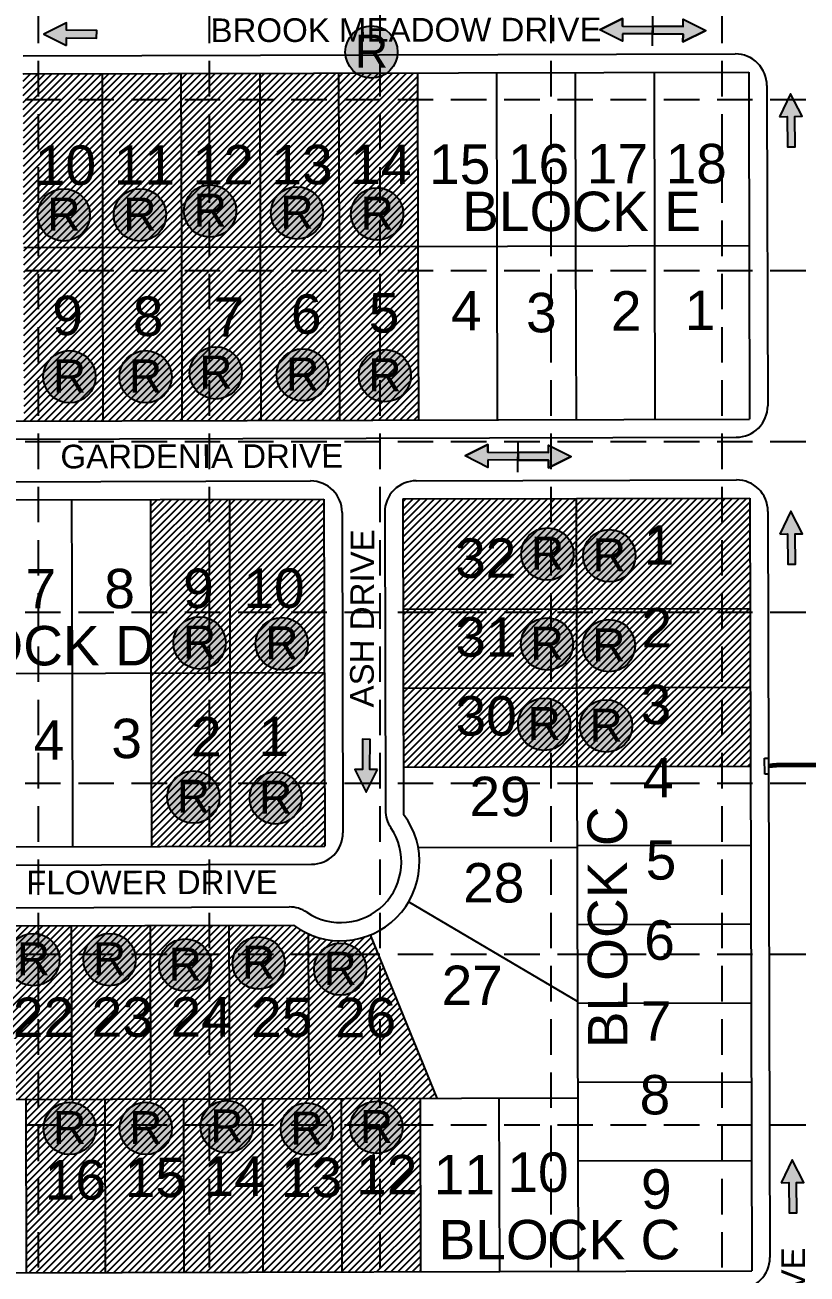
# Model space of a CAD drawing. Header units: feet. Extents: x 5163 to 12107, y -224 to 4120.
# Drawn here: x 7977 to 8473, y 1854 to 2646 of the extents above; entities that cross this region are included whole.
import ezdxf
from ezdxf.enums import TextEntityAlignment as Align

# ---------------------------------------------------------------- set-up
doc = ezdxf.new("R2010")
doc.units = ezdxf.units.FT
doc.linetypes.add('HIDDEN', pattern=[0.375, 0.25, -0.125])
for name, color, linetype in [('2003004C-A$0$2-LOT', 15, 'Continuous'), ('2003004C-A$0$2-LOTNO', 15, 'Continuous'), ('2003004C-A$0$2-PVMT', 15, 'Continuous'), ('2003004C-A$0$2-ROW', 15, 'Continuous'), ('2003004C-A$0$2-SD', 15, 'Continuous'), ('2003004C-A$0$2-ST_NM', 15, 'Continuous'), ('ARROWS', 7, 'Continuous'), ('BASE', 7, 'Continuous'), ('grid', 254, 'Continuous'), ('ryland lots', 7, 'Continuous'), ('SODDED LOTS', 2, 'Continuous')]:
    doc.layers.add(name, color=color, linetype=linetype)
doc.styles.add('ryland', font='ARIAL.TTF', dxfattribs={"height": 25})
doc.styles.get("Standard").update_dxf_attribs({"font": 'ARIAL.TTF'})

# ---------------------------------------------------------------- blocks, each defined once
blk = doc.blocks.new('arrow')
blk.add_lwpolyline([(-67, -25.4), (-59.3, -25.4), (-59.6, -56.1), (-51.9, -56.2), (-51.6, -25.5), (-44, -25.5), (-55.3, -2.4), (-67, -25.4)], close=True)
at = {"color": 254}
for points in [[(-44, -25.5), (-67, -25.4), (-55.3, -2.4), (-67, -25.4)], [(-59.6, -56.1), (-51.9, -56.2), (-59.3, -25.4), (-51.6, -25.5)]]:
    blk.add_solid(points, dxfattribs=at)
blk = doc.blocks.new('2arrows')
at = {"color": 254}
for p, q in [((25.6, 3), (0, 0)), ((17.7, -18.7), (0, 0)), ((23, -4.3), (25.6, 3)), ((20.3, -11.5), (17.7, -18.7)), ((49.2, -22), (20.3, -11.5)), ((23, -4.3), (51.8, -14.8)), ((51.8, -14.8), (49.2, -22)), ((51.8, -14.8), (49.2, -22)), ((49.2, -22), (78.1, -32.5)), ((80.7, -25.2), (51.8, -14.8)), ((80.7, -25.2), (83.3, -18)), ((83.3, -18), (101.1, -36.7)), ((78.1, -32.5), (75.5, -39.7)), ((75.5, -39.7), (101.1, -36.7))]:
    blk.add_line(p, q, dxfattribs=at)
at = {"color": 7}
blk.add_line((45, -33.4), (55.8, -3.7), dxfattribs=at)
blk.add_lwpolyline([(20.3, -11.5), (17.7, -18.7), (0, 0), (25.6, 3), (23, -4.3), (80.7, -25.2), (83.3, -18), (101.1, -36.7), (75.5, -39.7), (78.1, -32.5), (20.3, -11.5)], close=True)
at = {"color": 254}
for points in [[(25.6, 3), (17.7, -18.7), (0, 0), (17.7, -18.7)], [(49.2, -22), (51.8, -14.8), (20.3, -11.5), (23, -4.3)], [(49.2, -22), (51.8, -14.8), (78.1, -32.5), (80.7, -25.2)], [(83.3, -18), (75.5, -39.7), (101.1, -36.7), (75.5, -39.7)]]:
    blk.add_solid(points, dxfattribs=at)
blk = doc.blocks.new('RYLAND')
h = blk.add_hatch(color=81)
h.paths.add_polyline_path([(1.164, -1.048, 1), (-1.408, -1.048, 1)])
h.paths.add_polyline_path([(-1.348, -2.228), (1.104, -2.228), (1.104, 0.21), (-1.348, 0.21)], flags=25)
at = {"color": 5}
blk.add_circle((-0.122, -1.048), 1.286, dxfattribs=at)
at = {"layer": 'BASE', "color": 5, "style": 'ryland'}
blk.add_text('R', height=1.625, dxfattribs=at).set_placement((-0.122, -1.821), align=Align.CENTER)

msp = doc.modelspace()

# ---------------------------------------------------------------- hatches: boundary and pattern name
at = {"layer": 'SODDED LOTS', "linetype": 'Continuous', "ltscale": 20}
h = msp.add_hatch(dxfattribs=at)
h.set_pattern_fill('ANSI31', color=256, style=0)
h.paths.add_polyline_path([(8225.85, 2505.17), (8175.85, 2505.04), (8176.13, 2395.04), (8226.13, 2395.17)])
h.paths.add_polyline_path([(8126.13, 2394.91), (8176.13, 2395.04), (8175.85, 2505.04), (8125.85, 2504.91)])
h.paths.add_polyline_path([(8125.85, 2504.91), (8075.85, 2504.79), (8076.13, 2394.79), (8126.13, 2394.91)])
h.paths.add_polyline_path([(8075.85, 2504.79), (8025.85, 2504.66), (8026.13, 2394.66), (8076.13, 2394.79)])
h.paths.add_polyline_path([(8025.85, 2504.66), (7975.85, 2504.53), (7976.13, 2394.53), (8026.13, 2394.66)])
h.paths.add_polyline_path([(7975.85, 2504.53), (8025.85, 2504.66), (8025.57, 2614.66), (7975.57, 2614.53)])
h.paths.add_polyline_path([(8075.57, 2614.79), (8025.57, 2614.66), (8025.85, 2504.66), (8075.85, 2504.79)])
h.paths.add_polyline_path([(8075.85, 2504.79), (8125.85, 2504.91), (8125.57, 2614.91), (8075.57, 2614.79)])
h.paths.add_polyline_path([(8175.57, 2615.04), (8125.57, 2614.91), (8125.85, 2504.91), (8175.85, 2505.04)])
h.paths.add_polyline_path([(8175.85, 2505.04), (8225.85, 2505.17), (8225.57, 2615.17), (8175.57, 2615.04)])
h.paths.add_polyline_path([(8188.35, 2443.91), (8220.31, 2443.91), (8220.31, 2481.54), (8188.35, 2481.54)], flags=24)
h.paths.add_polyline_path([(8138.95, 2442.99), (8171.14, 2442.99), (8171.14, 2481.28), (8138.95, 2481.28)], flags=24)
h.paths.add_polyline_path([(8090.08, 2441.79), (8121.84, 2441.79), (8121.84, 2478.81), (8090.08, 2478.81)], flags=24)
h.paths.add_polyline_path([(8038.68, 2441.59), (8070.87, 2441.59), (8070.87, 2479.88), (8038.68, 2479.88)], flags=24)
h.paths.add_polyline_path([(7987.58, 2442.12), (8019.77, 2442.12), (8019.77, 2480.41), (7987.58, 2480.41)], flags=24)
h.paths.add_polyline_path([(7976.53, 2537.38), (8028.14, 2537.38), (8028.14, 2575.68), (7976.53, 2575.68)], flags=9)
h.paths.add_polyline_path([(8026.64, 2538.04), (8078.04, 2538.04), (8078.04, 2575.7), (8026.64, 2575.7)], flags=9)
h.paths.add_polyline_path([(8076.64, 2538.17), (8128.04, 2538.17), (8128.04, 2575.82), (8076.64, 2575.82)], flags=9)
h.paths.add_polyline_path([(8247.42, 2508), (8411.75, 2508), (8411.75, 2546.81), (8247.42, 2546.81)], flags=9)
h.paths.add_polyline_path([(8126.53, 2537.74), (8178.15, 2537.74), (8178.15, 2576.06), (8126.53, 2576.06)], flags=9)
h.paths.add_polyline_path([(8176.64, 2538.42), (8228.04, 2538.42), (8228.04, 2576.08), (8176.64, 2576.08)], flags=9)
h = msp.add_hatch(dxfattribs=at)
h.set_pattern_fill('ANSI31', color=256, style=0)
h.paths.add_polyline_path([(8106.26, 2344.86), (8056.26, 2344.74), (8056.53, 2234.74), (8106.53, 2234.86)])
h.paths.add_polyline_path([(8166.26, 2345.01), (8106.26, 2344.86), (8106.53, 2234.86), (8166.53, 2235.01)])
h.paths.add_polyline_path([(8166.53, 2235.01), (8106.53, 2234.86), (8106.81, 2124.86), (8166.81, 2125.01)])
h.paths.add_polyline_path([(8106.53, 2234.86), (8056.53, 2234.74), (8056.81, 2124.74), (8106.81, 2124.86)])
h.paths.add_polyline_path([(7975.03, 2244.48), (8108.04, 2244.48), (8108.04, 2275.53), (7975.03, 2275.53)], flags=9)
h.paths.add_polyline_path([(8073.82, 2270.49), (8099.57, 2270.49), (8099.57, 2301.12), (8073.82, 2301.12)], flags=24)
h.paths.add_polyline_path([(8113.92, 2270.61), (8155.2, 2270.61), (8155.2, 2301.25), (8113.92, 2301.25)], flags=24)
h.paths.add_polyline_path([(8121.69, 2177.08), (8147.27, 2177.08), (8147.27, 2207.2), (8121.69, 2207.2)], flags=24)
h.paths.add_polyline_path([(8078.86, 2176.84), (8104.44, 2176.84), (8104.44, 2206.97), (8078.86, 2206.97)], flags=24)
h = msp.add_hatch(dxfattribs=at)
h.set_pattern_fill('ANSI31', color=256, style=0)
h.paths.add_polyline_path([(8436.26, 2345.7), (8326.26, 2345.42), (8326.43, 2275.42), (8436.43, 2275.7)])
h.paths.add_polyline_path([(8436.43, 2275.7), (8326.43, 2275.42), (8326.56, 2225.42), (8436.56, 2225.7)])
h.paths.add_polyline_path([(8436.56, 2225.7), (8326.56, 2225.42), (8326.69, 2175.42), (8436.69, 2175.7)])
h.paths.add_polyline_path([(8326.26, 2345.42), (8216.26, 2345.14), (8216.43, 2275.14), (8326.43, 2275.42)])
h.paths.add_polyline_path([(8326.43, 2275.42), (8216.43, 2275.14), (8216.56, 2225.14), (8326.56, 2225.42)])
h.paths.add_polyline_path([(8326.56, 2225.42), (8216.56, 2225.14), (8216.69, 2175.14), (8326.69, 2175.42)])
h.paths.add_polyline_path([(8365.91, 2298.36), (8391.49, 2298.36), (8391.49, 2328.49), (8365.91, 2328.49)], flags=24)
h.paths.add_polyline_path([(8364.51, 2245.94), (8390.09, 2245.94), (8390.09, 2276.06), (8364.51, 2276.06)], flags=9)
h.paths.add_polyline_path([(8365.39, 2150.98), (8390.93, 2150.98), (8390.93, 2180.98), (8365.39, 2180.98)], flags=9)
h.paths.add_polyline_path([(8363.84, 2196.82), (8389.6, 2196.82), (8389.6, 2227.47), (8363.84, 2227.47)], flags=9)
h.paths.add_polyline_path([(8248.17, 2289.64), (8289.47, 2289.64), (8289.47, 2320.29), (8248.17, 2320.29)], flags=24)
h.paths.add_polyline_path([(8316.2, 2144.24), (8315.86, 2277.25), (8284.82, 2277.17), (8285.16, 2144.16)], flags=9)
h.paths.add_polyline_path([(8248.3, 2239.64), (8289.59, 2239.64), (8289.59, 2270.29), (8248.3, 2270.29)], flags=24)
h.paths.add_polyline_path([(8248.43, 2189.64), (8289.72, 2189.64), (8289.72, 2220.29), (8248.43, 2220.29)], flags=24)
h = msp.add_hatch(dxfattribs=at)
h.set_pattern_fill('ANSI31', color=256, style=0)
h.paths.add_polyline_path([(8177.5, 1855.04), (8227.5, 1855.17), (8227.22, 1965.17), (8177.22, 1965.04)])
h.paths.add_polyline_path([(8127.5, 1854.91), (8177.5, 1855.04), (8177.22, 1965.04), (8127.22, 1964.91)])
h.paths.add_polyline_path([(8077.5, 1854.79), (8127.5, 1854.91), (8127.22, 1964.91), (8077.22, 1964.79)])
h.paths.add_polyline_path([(8027.5, 1854.66), (8077.5, 1854.79), (8077.22, 1964.79), (8027.22, 1964.66)])
h.paths.add_polyline_path([(8027.22, 1964.66), (7977.22, 1964.53), (7977.5, 1854.53), (8027.5, 1854.66)])
h.paths.add_polyline_path([(7956.5, 1964.48), (8006.5, 1964.61), (8006.22, 2074.61), (7956.22, 2074.48)])
h.paths.add_polyline_path([(8006.5, 1964.61), (8056.5, 1964.73), (8056.22, 2074.73), (8006.22, 2074.61)])
h.paths.add_polyline_path([(8056.5, 1964.73), (8106.5, 1964.86), (8106.22, 2074.86), (8056.22, 2074.73)])
h.paths.add_polyline_path([(8106.5, 1964.86), (8156.77, 1964.99), (8156.5, 2069.36, -0.055588), (8146.94, 2074.96), (8106.22, 2074.86)])
h.paths.add_polyline_path([(8156.77, 1964.99), (8238.05, 1965.19), (8195.75, 2068.75, -0.204441), (8156.5, 2069.36)])
h.paths.add_polyline_path([(8180.39, 1898.01), (8231.79, 1898.01), (8231.79, 1935.66), (8180.39, 1935.66)], flags=9)
h.paths.add_polyline_path([(8132.56, 1895.69), (8184.18, 1895.69), (8184.18, 1934.01), (8132.56, 1934.01)], flags=9)
h.paths.add_polyline_path([(8083.52, 1897.01), (8134.92, 1897.01), (8134.92, 1934.66), (8083.52, 1934.66)], flags=9)
h.paths.add_polyline_path([(8033.49, 1895.71), (8085.1, 1895.71), (8085.1, 1934), (8033.49, 1934)], flags=9)
h.paths.add_polyline_path([(7982.8, 1894.17), (8034.42, 1894.17), (8034.42, 1932.47), (7982.8, 1932.47)], flags=9)
h.paths.add_polyline_path([(7962.68, 1997.76), (8014.08, 1997.76), (8014.08, 2035.41), (7962.68, 2035.41)], flags=9)
h.paths.add_polyline_path([(8232.44, 1856.19), (8398.7, 1856.19), (8398.7, 1895), (8232.44, 1895)], flags=9)
h.paths.add_polyline_path([(8012.57, 1997.33), (8064.19, 1997.33), (8064.19, 2035.65), (8012.57, 2035.65)], flags=9)
h.paths.add_polyline_path([(8062.68, 1998.01), (8114.08, 1998.01), (8114.08, 2035.66), (8062.68, 2035.66)], flags=9)
h.paths.add_polyline_path([(8113.68, 1997.2), (8165.3, 1997.2), (8165.3, 2035.49), (8113.68, 2035.49)], flags=9)
h.paths.add_polyline_path([(8166.81, 1997.04), (8218.42, 1997.04), (8218.42, 2035.33), (8166.81, 2035.33)], flags=24)

# ---------------------------------------------------------------- linework, layer by layer
at = {"layer": '2003004C-A$0$2-LOT', "color": 7, "linetype": 'Continuous'}
for p, q in [((8025.57, 2614.66), (8025.85, 2504.66)), ((8075.57, 2614.79), (8075.85, 2504.79)), ((8125.57, 2614.91), (8125.85, 2504.91)), ((8175.57, 2615.04), (8175.85, 2505.04)), ((8225.57, 2615.17), (8225.85, 2505.17)), ((8275.57, 2615.29), (8275.85, 2505.29)), ((8325.57, 2615.42), (8325.85, 2505.42)), ((8375.57, 2615.54), (8376.13, 2395.55)), ((7975.85, 2504.53), (8435.85, 2505.7)), ((8025.85, 2504.66), (8026.13, 2394.66)), ((8075.85, 2504.79), (8076.13, 2394.79)), ((8125.85, 2504.91), (8126.13, 2394.91)), ((8175.85, 2505.04), (8176.13, 2395.04)), ((8225.85, 2505.17), (8226.13, 2395.17)), ((8275.85, 2505.29), (8276.13, 2395.29)), ((8325.85, 2505.42), (8326.13, 2395.42)), ((8006.26, 2344.61), (8006.54, 2234.61)), ((8056.26, 2344.74), (8056.53, 2234.74)), ((8106.26, 2344.86), (8106.81, 2124.86)), ((8326.26, 2345.42), (8327.5, 1855.42)), ((8216.43, 2275.14), (8436.43, 2275.7)), ((7906.54, 2234.36), (8166.53, 2235.01)), ((8006.54, 2234.61), (8006.81, 2124.61)), ((8056.53, 2234.74), (8056.81, 2124.74)), ((8216.56, 2225.14), (8326.56, 2225.42)), ((8326.56, 2225.42), (8436.56, 2225.7)), ((8216.69, 2175.14), (8326.69, 2175.42)), ((8326.69, 2175.42), (8436.69, 2175.7)), ((8226.02, 2124.06), (8326.82, 2124.32)), ((8326.81, 2125.42), (8436.81, 2125.7)), ((8327.06, 2026.44), (8219.91, 2089.64)), ((8006.5, 1964.61), (8006.22, 2074.61)), ((8056.5, 1964.73), (8056.22, 2074.73)), ((8106.5, 1964.86), (8106.22, 2074.86)), ((8326.94, 2075.42), (8436.94, 2075.7)), ((8156.77, 1964.99), (8156.5, 2069.36)), ((8238.05, 1965.19), (8195.75, 2068.75)), ((8327.07, 2025.42), (8437.07, 2025.7)), ((8327.19, 1975.42), (8437.19, 1975.7)), ((7827.22, 1964.15), (8327.22, 1965.42)), ((7977.22, 1964.53), (7977.5, 1854.53)), ((8027.22, 1964.66), (8027.5, 1854.66)), ((8077.22, 1964.79), (8077.5, 1854.79)), ((8127.22, 1964.91), (8127.5, 1854.91)), ((8177.22, 1965.04), (8177.5, 1855.04)), ((8227.22, 1965.17), (8227.5, 1855.17)), ((8277.22, 1965.29), (8277.5, 1855.29)), ((8327.32, 1925.42), (8437.32, 1925.7))]:
    msp.add_line(p, q, dxfattribs=at)
at = {"layer": '2003004C-A$0$2-PVMT', "color": 7, "linetype": 'Continuous'}
for p, q in [((7975.54, 2626.03), (8427.06, 2627.18)), ((8447.11, 2598.97), (8447.61, 2404.23)), ((7906.16, 2382.86), (8427.66, 2384.18)), ((7906.23, 2355.86), (8157.73, 2356.49)), ((8224.73, 2356.66), (8427.73, 2357.18)), ((8177.78, 2336.54), (8178.29, 2133.54)), ((8204.78, 2336.61), (8205.26, 2147.82)), ((8447.78, 2337.23), (8448.97, 1864.23)), ((7856.13, 2112.73), (8158.34, 2113.49)), ((7856.2, 2085.73), (8144.2, 2086.46))]:
    msp.add_line(p, q, dxfattribs=at)
for centre, radius, start, end in [((8427.11, 2607.18), 20, 359.88242, 90.1451), ((10228.11, 2603.48), 1781, 179.88242, 180.1451), ((8427.61, 2404.18), 20, 270.1451, 0.1451), ((8157.78, 2336.49), 20, 0.1451, 90.1451), ((8224.78, 2336.66), 20, 90.1451, 180.1451), ((8427.78, 2337.18), 20, 0.1451, 90.1451), ((8225.26, 2147.87), 20, 180.1451, 214.14282), ((8176.84, 2115.04), 38.5, 236.14738, 34.14282), ((8158.29, 2133.49), 20, 270.1451, 0.1451), ((8144.25, 2066.46), 20, 56.14738, 90.1451), ((8428.97, 1864.18), 20, 270.1451, 0.1451)]:
    msp.add_arc(centre, radius, start, end, dxfattribs=at)
at = {"layer": '2003004C-A$0$2-ROW', "color": 7, "linetype": 'Continuous'}
for p, q in [((7975.57, 2614.53), (8435.57, 2615.7)), ((8435.61, 2598.94), (8436.13, 2395.7)), ((7906.13, 2394.36), (8436.13, 2395.7)), ((7906.26, 2344.36), (8166.26, 2345.01)), ((8166.26, 2345.01), (8166.81, 2125.01)), ((8216.26, 2345.14), (8436.26, 2345.7)), ((8216.26, 2345.14), (8216.76, 2145.14)), ((8436.26, 2345.7), (8437.5, 1855.7)), ((7856.1, 2124.23), (8166.81, 2125.01)), ((7856.22, 2074.23), (8146.94, 2074.96)), ((7817.5, 1854.13), (8437.5, 1855.7))]:
    msp.add_line(p, q, dxfattribs=at)
for centre, radius, start, end in [((10228.11, 2603.48), 1792.5, 179.60947, 180.1451), ((8176.84, 2115.04), 50, 233.2752, 37.015)]:
    msp.add_arc(centre, radius, start, end, dxfattribs=at)
at = {"layer": '2003004C-A$0$2-SD', "color": 5, "linetype": 'Continuous'}
for p, q in [((8445.67, 2180.72), (8448.17, 2180.73)), ((8445.7, 2170.72), (8445.67, 2180.72)), ((8448.17, 2180.73), (8448.2, 2170.73)), ((8588.08, 2177.59), (8458.24, 2177.26)), ((8448.2, 2170.73), (8445.7, 2170.72)), ((8651.68, 2176.88), (8458.25, 2176.39)), ((8588.08, 2175.84), (8458.25, 2175.51))]:
    msp.add_line(p, q, dxfattribs=at)
for radius, end in [(80.88, 97.29143), (80, 97.37001), (79.12, 97.45034)]:
    msp.add_arc((8458.45, 2096.39), radius, 90.1451, end, dxfattribs=at)
at = {"layer": 'grid', "color": 252, "linetype": 'HIDDEN', "ltscale": 90}
for p, q in [((7985.12, 4006.57), (7985.12, 214.43)), ((8093.45, 4006.57), (8093.45, 214.43)), ((8201.78, 4006.57), (8201.78, 214.43)), ((8310.12, 4006.57), (8310.12, 214.43)), ((8418.45, 4006.57), (8418.45, 214.43)), ((5276.78, 2598.24), (11993.45, 2598.24)), ((5276.78, 2489.91), (11993.45, 2489.91)), ((5276.78, 2381.57), (11993.45, 2381.57)), ((5276.78, 2273.24), (11993.45, 2273.24)), ((5276.78, 2164.91), (11993.45, 2164.91)), ((5276.78, 2056.57), (11993.45, 2056.57)), ((5276.78, 1948.24), (11993.45, 1948.24))]:
    msp.add_line(p, q, dxfattribs=at)

# ---------------------------------------------------------------- block references
at = {"layer": 'ARROWS', "linetype": 'Continuous', "zscale": 0.625}
for name, p, xscale, yscale, rotation in [('2arrows', (8341.13, 2642.5), 0.6249999999951581, 0.6249999999986358, 19.57296977187357), ('arrow', (7986.95, 2674.39), 0.6249999999980425, 0.6249999999995453, 90.15997293020716), ('arrow', (8496.62, 2604.22), 0.624999999996882, 0.625, 1.269334490979487), ('2arrows', (8255.79, 2372.41), 0.6249999999951581, 0.6249999999986358, 19.57296977187357), ('arrow', (8496.87, 2339.62), 0.624999999996882, 0.625, 1.269334490979487), ('arrow', (8158.4, 2157.55), 0.624999999998952, 0.625, 180.1599729302069), ('arrow', (8497.71, 1928.39), 0.624999999996882, 0.625, 1.269334490979487)]:
    msp.add_blockref(name, p, dxfattribs=dict(at, xscale=xscale, yscale=yscale, rotation=rotation))
at = {"layer": 'ryland lots', "color": 7, "xscale": 12.89581535786783, "yscale": 12.89581535787056, "zscale": 12.89581535787147}
for p in [(8197.95, 2641.93), (8002.87, 2538.68), (8051.12, 2538.68), (8095.66, 2541.16), (8150.72, 2539.92), (8201.54, 2539.3), (8006.45, 2436.05), (8054.7, 2436.05), (8099.25, 2438.53), (8154.31, 2437.29), (8206.43, 2436.75), (8309.52, 2323.67), (8348.74, 2322.61), (8088.94, 2267.38), (8141.06, 2266.84), (8309.27, 2266.66), (8348.49, 2265.6), (8307.49, 2215.79), (8346.71, 2214.73), (8085.06, 2169.61), (8137.19, 2169.07), (7983.63, 2066.62), (8031.89, 2066.62), (8126.4, 2064.47), (8079.82, 2063.16), (8178.11, 2060.54), (8106.19, 1960.64), (8006.61, 1959.58), (8054.86, 1959.58), (8156.97, 1959.24), (8201.08, 1960.28)]:
    msp.add_blockref('RYLAND', p, dxfattribs=at)

# ---------------------------------------------------------------- texts
at = {"layer": '2003004C-A$0$2-LOTNO', "color": 7, "linetype": 'Continuous'}
for s, p in [('10', (8002.34, 2544.19)), ('11', (8052.34, 2544.32)), ('12', (8102.34, 2544.44)), ('13', (8152.34, 2544.57)), ('14', (8202.34, 2544.7)), ('15', (8252.34, 2544.82)), ('16', (8302.34, 2544.95)), ('17', (8352.34, 2545.08)), ('18', (8402.34, 2545.2)), ('BLOCK E', (8329.59, 2514.9)), ('9', (8003.68, 2448.93)), ('8', (8054.78, 2448.39)), ('7', (8105.96, 2447.96)), ('6', (8155.04, 2449.8)), ('5', (8204.33, 2450.61)), ('4', (8256.52, 2451.9)), ('3', (8304.11, 2450.72)), ('2', (8357.9, 2451.8)), ('1', (8404.7, 2452.14)), ('1', (8378.7, 2303.38)), ('32', (8268.82, 2295.1)), ('7', (7986.7, 2275.68)), ('8', (8036.7, 2275.81)), ('9', (8086.7, 2275.93)), ('10', (8134.56, 2276.06)), ('2', (8377.3, 2250.96)), ('BLOCK D', (7982.32, 2239.58)), ('31', (8268.95, 2245.1)), ('3', (8376.72, 2202.28)), ('30', (8269.07, 2195.1)), ('4', (7991.91, 2179.77)), ('3', (8041.15, 2180.79)), ('2', (8091.65, 2181.86)), ('1', (8134.48, 2182.1)), ('4', (8378.16, 2155.98)), ('29', (8277.9, 2144.02)), ('5', (8379.96, 2103.79)), ('28', (8273.9, 2089.29)), ('6', (8379.02, 2052.96)), ('27', (8260.29, 2024.27)), ('22', (7988.38, 2004.03)), ('23', (8038.38, 2004.16)), ('24', (8088.38, 2004.28)), ('25', (8139.49, 2004.01)), ('26', (8192.62, 2003.85)), ('7', (8376.8, 2001.65)), ('8', (8376.11, 1954.94)), ('16', (8008.61, 1900.98)), ('15', (8059.3, 1902.52)), ('14', (8109.22, 1903.29)), ('13', (8158.37, 1902.52)), ('12', (8206.09, 1904.28)), ('11', (8255.24, 1904.28)), ('10', (8301.96, 1905.82)), ('9', (8376.96, 1895.18)), ('BLOCK C', (8315.57, 1863.09))]:
    msp.add_text(s, height=25, dxfattribs=at).set_placement(p, align=Align.CENTER)
msp.add_text('BLOCK C', height=25, rotation=90.1451, dxfattribs=at).set_placement((8358.52, 2073.57), align=Align.CENTER)
at = {"layer": '2003004C-A$0$2-ST_NM', "color": 7, "linetype": 'Continuous', "char_height": 15, "attachment_point": 2}
for s, insert, width, rotation in [('BROOK MEADOW DRIVE', (8218.26, 2649.97), 363.8774, 0.145), ('GARDENIA DRIVE', (8088.77, 2379.68), 300, 0.145), ('ASH DRIVE', (8182.95, 2269.43), 337.76, 89.79122), ('CONE FLOWER DRIVE', (8024.02, 2109.48), 355.5579, 0.145), ('WILDWOOD DRIVE', (8455.9, 1775.81), 337.76, 89.79122)]:
    msp.add_mtext(s, dxfattribs=dict(at, insert=insert, width=width, rotation=rotation))

doc.saveas('drawing.dxf')
